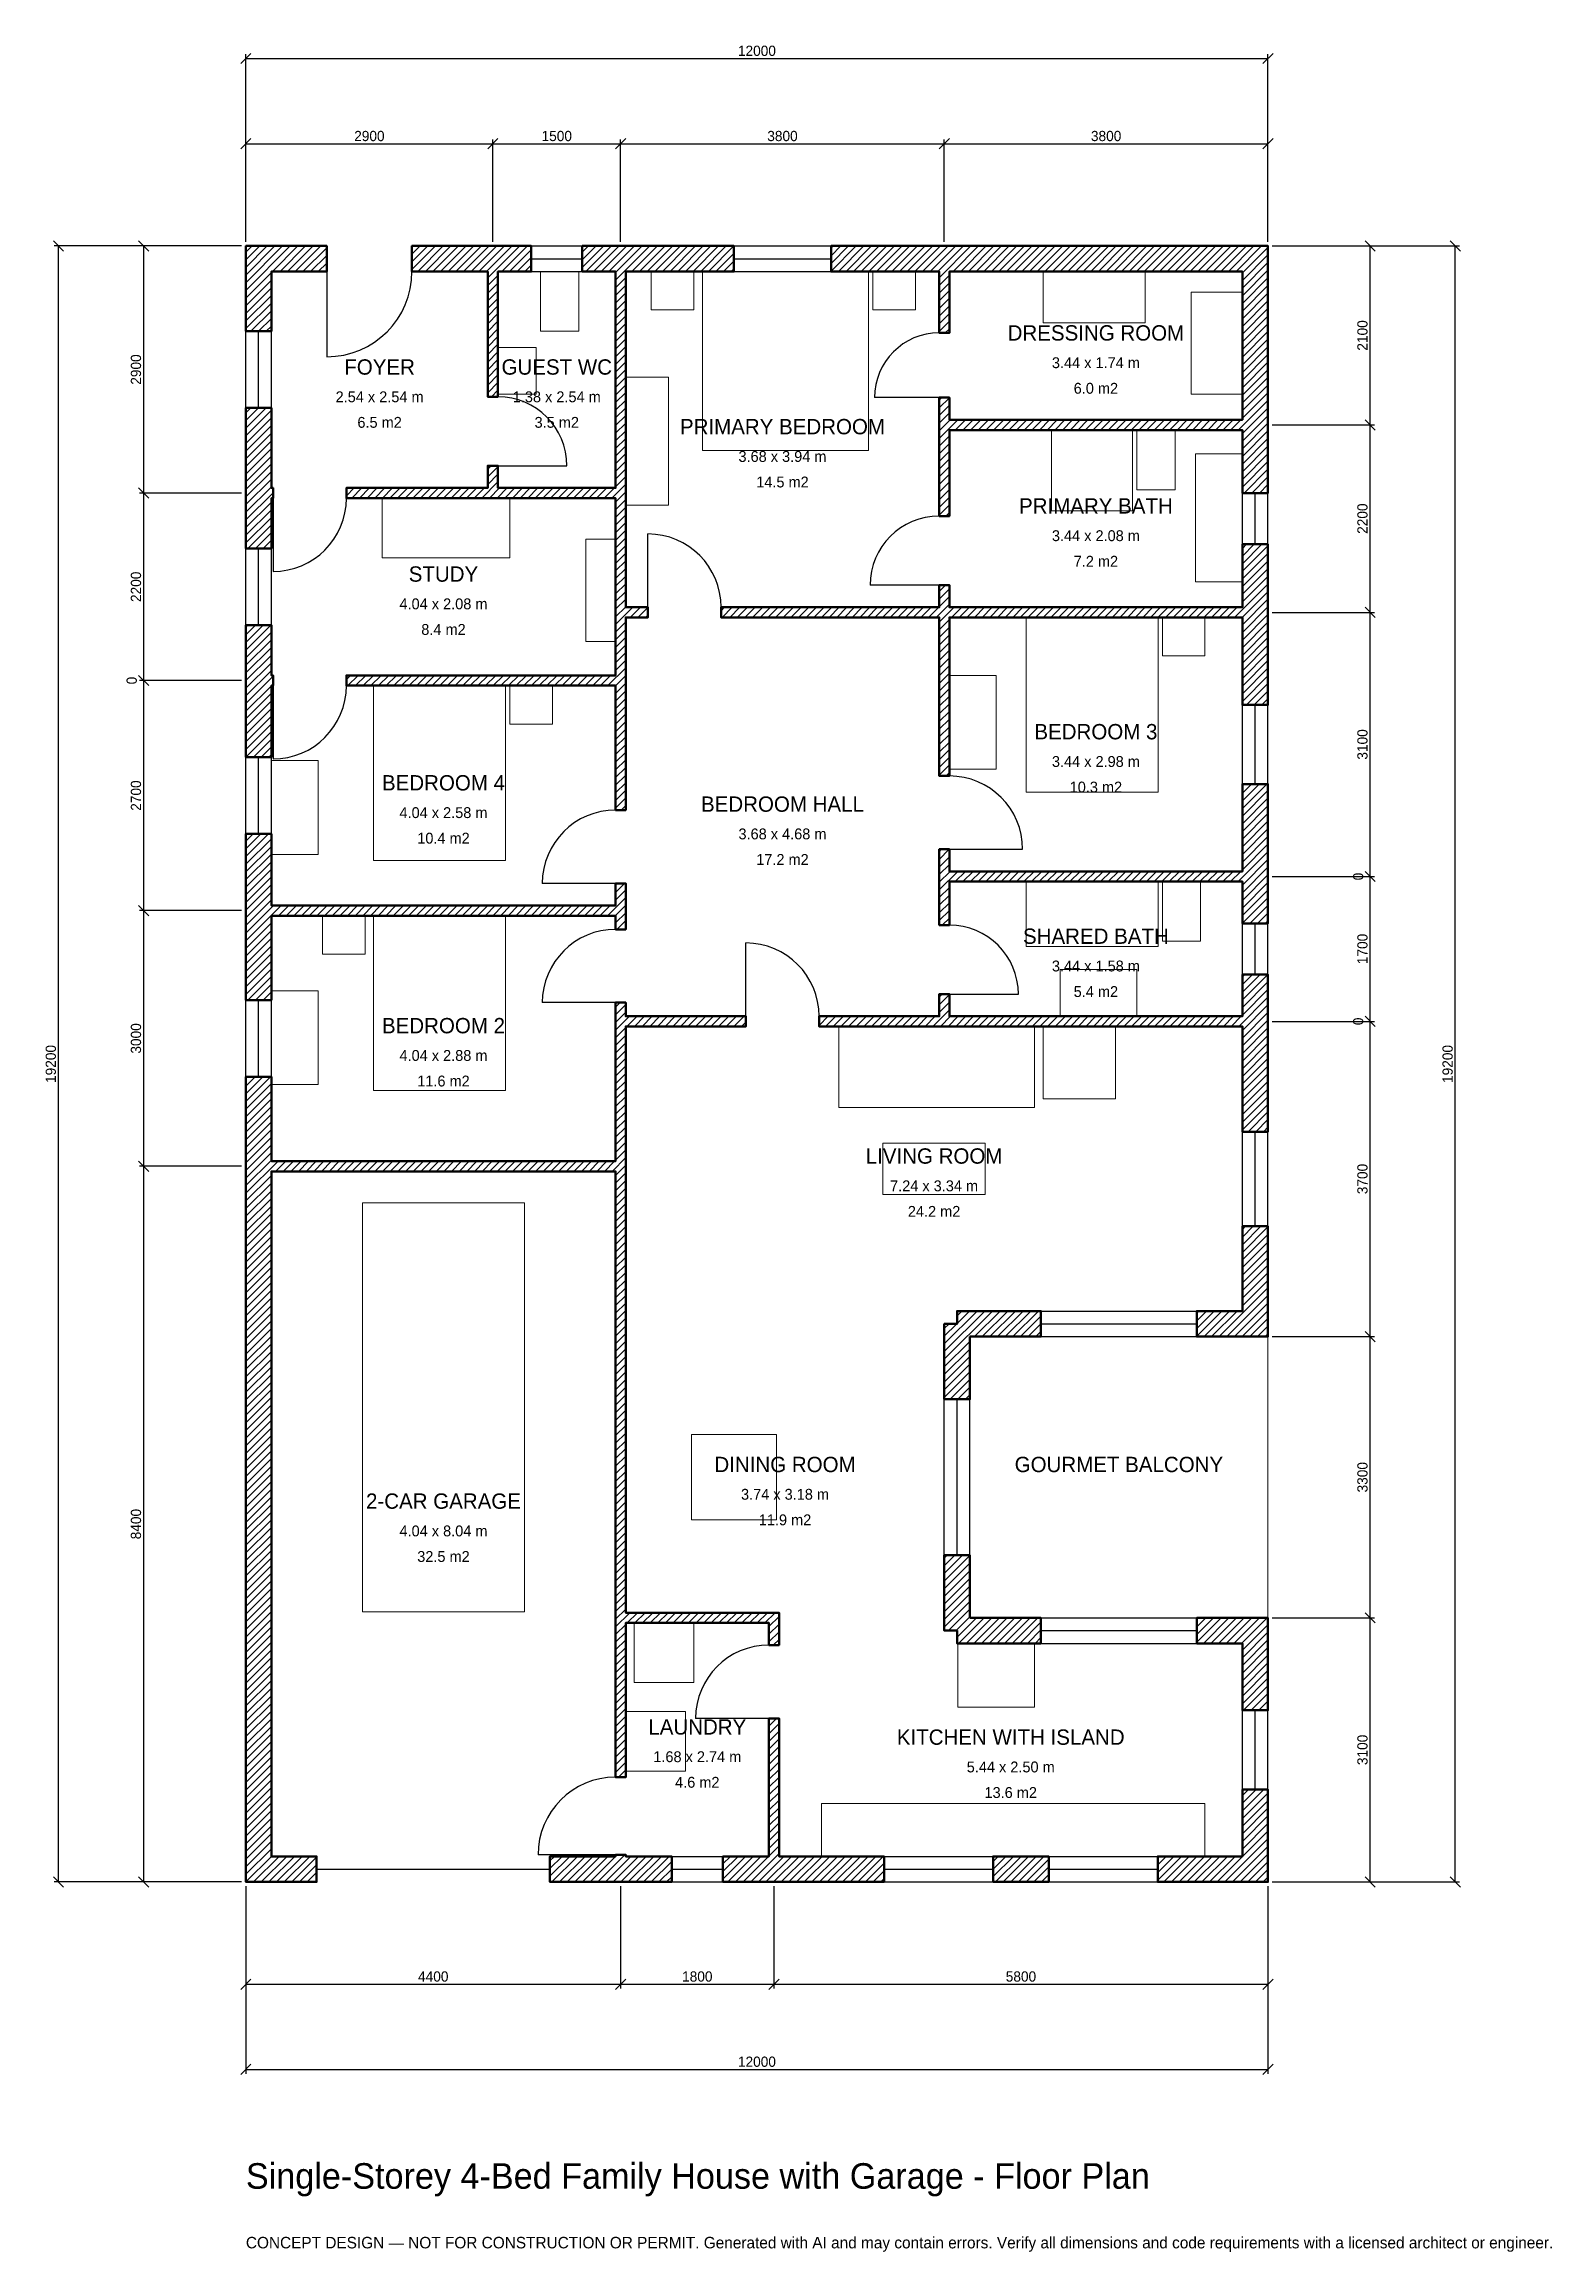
# Model space of a CAD drawing. Header units: millimetres. Extents: x -2369 to 15333, y -4341 to 21569.
import ezdxf
from ezdxf.enums import TextEntityAlignment as Align

# ---------------------------------------------------------------- set-up
doc = ezdxf.new("R2010")
doc.units = ezdxf.units.MM
doc.linetypes.add('DASHED', pattern=[1.524, 1.27, -0.254])
for name, color, linetype, lineweight in [('A-ANNO-DIMS', 1, 'Continuous', 13), ('A-ANNO-TEXT', 7, 'Continuous', 18), ('A-AREA-IDEN', 7, 'Continuous', 18), ('A-DOOR', 2, 'Continuous', 25), ('A-FLOR-FIXT', 9, 'Continuous', 13), ('A-FURN', 9, 'Continuous', 13), ('A-GLAZ', 4, 'Continuous', 25), ('A-SITE-PAVE', 8, 'Continuous', 13), ('A-WALL', 7, 'Continuous', 50), ('A-WALL-PATT', 8, 'Continuous', 13)]:
    doc.layers.add(name, color=color, linetype=linetype, lineweight=lineweight)
doc.dimstyles.new('PLAN', dxfattribs={"dimtxt": 120, "dimasz": 80, "dimexe": 50, "dimexo": 50, "dimgap": 30, "dimtad": 1, "dimdec": 0, "dimtsz": 60, "dimcen": 2.5, "dimclrd": 1, "dimclre": 1, "dimazin": 3, "dimtfac": 1, "dimtmove": 0, "dimatfit": 3})

msp = doc.modelspace()

# ---------------------------------------------------------------- hatches: boundary and pattern name
at = {"layer": 'A-WALL-PATT'}
h = msp.add_hatch(dxfattribs=at)
h.set_pattern_fill('ANSI31', color=8, scale=20)
h.paths.add_polyline_path([(-0.001, 0), (-0.001, 300), (0, 300), (0, 8250), (0, 8340), (-0.001, 8340), (-0.001, 8460), (0, 8460), (0, 8550), (0, 9450), (300, 9450), (300, 8550), (300, 8460), (4340, 8460), (4340, 10040), (4340, 10040), (4340, 10160), (4340, 10320), (4460, 10320), (4460, 10160), (5870, 10160), (5870, 10040), (4460, 10040), (4460, 10040), (4460, 8460), (4460, 8340), (4460, 6460), (4460, 6340), (4460, 3160), (6140, 3160), (6260, 3160), (6260, 3040), (6260, 2780), (6140, 2780), (6140, 3040), (4460, 3040), (4460, 1230), (4340, 1230), (4340, 3040), (4340, 3160), (4340, 6340), (4340, 6460), (4340, 8340), (300, 8340), (300, 8250), (300, 300), (830, 300), (830, 0), (300, 0), (300, -0.001), (0, -0.001), (0, 0), (-0.001, 0)])
h.paths.add_polyline_path([(0, 11250), (0, 11340), (-0.001, 11340), (-0.001, 11460), (0, 11460), (0, 11550), (0, 12300), (300, 12300), (300, 11550), (300, 11460), (4340, 11460), (4340, 11720), (4460, 11720), (4460, 11460), (4460, 11340), (4460, 11180), (4340, 11180), (4340, 11340), (300, 11340), (300, 11250), (300, 10350), (0, 10350), (0, 11250)])
h.paths.add_polyline_path([(0, 13950), (0, 14040), (-0.001, 14040), (-0.001, 14160), (0, 14160), (0, 14250), (0, 14750), (300, 14750), (300, 14250), (300, 14160), (320, 14160), (320, 14040), (300, 14040), (300, 13950), (300, 13200), (0, 13200), (0, 13950)])
h.paths.add_polyline_path([(0, 16150), (0, 16240), (-0.001, 16240), (-0.001, 16360), (0, 16360), (0, 16450), (0, 17300), (300, 17300), (300, 16450), (300, 16360), (320, 16360), (320, 16240), (300, 16240), (300, 16150), (300, 15650), (0, 15650), (0, 16150)])
h.paths.add_polyline_path([(0, 18900), (-0.001, 18900), (-0.001, 19200), (0, 19200), (0, 19200.001), (300, 19200.001), (300, 19200), (950, 19200), (950, 18900), (300, 18900), (300, 18200), (0, 18200), (0, 18900)])
h.paths.add_polyline_path([(2750, 19200), (2840, 19200), (2840, 19200.001), (2960, 19200.001), (2960, 19200), (3050, 19200), (3350, 19200), (3350, 18900), (3050, 18900), (2960, 18900), (2960, 17430), (2840, 17430), (2840, 18900), (2750, 18900), (1950, 18900), (1950, 19200), (2750, 19200)])
h.paths.add_polyline_path([(4250, 19200), (4340, 19200), (4340, 19200.001), (4460, 19200.001), (4460, 19200), (4550, 19200), (5730, 19200), (5730, 18900), (4550, 18900), (4460, 18900), (4460, 16360), (4460, 16240), (4460, 14960), (4720, 14960), (4720, 14840), (4460, 14840), (4460, 14160), (4460, 14040), (4460, 14040), (4460, 12580), (4340, 12580), (4340, 14040), (4340, 14040), (1180, 14040), (1180, 14160), (4340, 14160), (4340, 14840), (4340, 14840), (4340, 14960), (4340, 16240), (2960, 16240), (2840, 16240), (1180, 16240), (1180, 16360), (2840, 16360), (2840, 16620), (2960, 16620), (2960, 16360), (4340, 16360), (4340, 18900), (4250, 18900), (3950, 18900), (3950, 19200), (4250, 19200)])
h.paths.add_polyline_path([(8050, 19200), (8050, 19200), (8140, 19200), (8140, 19200.001), (8260, 19200.001), (8260, 19200), (11700, 19200), (11700, 19200.001), (12000, 19200.001), (12000, 19200), (12000.001, 19200), (12000.001, 18900), (12000, 18900), (12000, 17250), (12000, 17160), (12000.001, 17160), (12000.001, 17040), (12000, 17040), (12000, 16950), (12000, 16300), (11700, 16300), (11700, 16950), (11700, 17040), (8260, 17040), (8260, 16030), (8140, 16030), (8140, 17040), (8140, 17160), (8140, 17420), (8260, 17420), (8260, 17160), (11700, 17160), (11700, 17250), (11700, 18900), (8350, 18900), (8350, 18900), (8260, 18900), (8260, 18180), (8140, 18180), (8140, 18900), (6870, 18900), (6870, 19200), (8050, 19200)])
h.paths.add_polyline_path([(12000, 15050), (12000, 14960), (12000.001, 14960), (12000.001, 14840), (12000, 14840), (12000, 14750), (12000, 13815), (11700, 13815), (11700, 14750), (11700, 14840), (8260, 14840), (8260, 14840), (8260, 12980), (8140, 12980), (8140, 14840), (5580, 14840), (5580, 14960), (8140, 14960), (8140, 14960), (8140, 15220), (8260, 15220), (8260, 14960), (11700, 14960), (11700, 15050), (11700, 15700), (12000, 15700), (12000, 15050)])
h.paths.add_polyline_path([(12000, 11950), (12000, 11860), (12000.001, 11860), (12000.001, 11740), (12000, 11740), (12000, 11650), (12000, 11250), (11700, 11250), (11700, 11650), (11700, 11740), (8260, 11740), (8260, 11230), (8140, 11230), (8140, 11740), (8140, 11740), (8140, 11860), (8140, 12120), (8260, 12120), (8260, 11860), (11700, 11860), (11700, 11950), (11700, 12885), (12000, 12885), (12000, 11950)])
h.paths.add_polyline_path([(12000, 10250), (12000, 10160), (12000.001, 10160), (12000.001, 10040), (12000, 10040), (12000, 9950), (12000, 8805), (11700, 8805), (11700, 9950), (11700, 10040), (8260, 10040), (8260, 10040), (8140, 10040), (8140, 10040), (6730, 10040), (6730, 10160), (8140, 10160), (8140, 10420), (8260, 10420), (8260, 10160), (11700, 10160), (11700, 10250), (11700, 10650), (12000, 10650), (12000, 10250)])
h.paths.add_polyline_path([(12000, 6700), (12000.001, 6700), (12000.001, 6400), (12000, 6400), (12000, 6399.999), (11700, 6399.999), (11700, 6400), (11165, 6400), (11165, 6700), (11700, 6700), (11700, 7695), (12000, 7695), (12000, 6700)])
h.paths.add_polyline_path([(8500, 6400), (8500, 5665), (8200, 5665), (8200, 6550), (8350, 6550), (8350, 6700), (9335, 6700), (9335, 6400), (8500, 6400)])
h.paths.add_polyline_path([(8500, 3100), (9335, 3100), (9335, 2800), (8350, 2800), (8350, 2950), (8200, 2950), (8200, 3835), (8500, 3835), (8500, 3100)])
h.paths.add_polyline_path([(11700, 3100), (11700, 3100.001), (12000, 3100.001), (12000, 3100), (12000.001, 3100), (12000.001, 2800), (12000, 2800), (12000, 2015), (11700, 2015), (11700, 2800), (11165, 2800), (11165, 3100), (11700, 3100)])
h.paths.add_polyline_path([(12000, 300), (12000.001, 300), (12000.001, 0), (12000, 0), (12000, -0.001), (11700, -0.001), (11700, 0), (10706.667, 0), (10706.667, 300), (11700, 300), (11700, 1085), (12000, 1085), (12000, 300)])
h.paths.add_polyline_path([(8773.333, 0), (8773.333, 300), (9426.667, 300), (9426.667, 0), (8773.333, 0)])
h.paths.add_polyline_path([(6350, 0), (6260, 0), (6260, -0.001), (6140, -0.001), (6140, 0), (6050, 0), (5600, 0), (5600, 300), (6050, 300), (6140, 300), (6140, 1920), (6260, 1920), (6260, 300), (6350, 300), (7493.333, 300), (7493.333, 0), (6350, 0)])
h.paths.add_polyline_path([(4550, 0), (4460, 0), (4460, -0.001), (4340, -0.001), (4340, 0), (4250, 0), (3570, 0), (3570, 300), (4250, 300), (4340, 300), (4340, 320), (4460, 320), (4460, 300), (4550, 300), (5000, 300), (5000, 0), (4550, 0)])

# ---------------------------------------------------------------- linework, layer by layer
at = {"layer": 'A-DOOR'}
for p, q in [((950, 18900), (950, 17900)), ((8140, 17420), (7380, 17420)), ((2960, 16620), (3770, 16620)), ((320, 16240), (320, 15380)), ((4720, 14960), (4720, 15820)), ((8140, 15220), (7330, 15220)), ((320, 14040), (320, 13180)), ((8260, 12120), (9120, 12120)), ((4340, 11720), (3480, 11720)), ((5870, 10160), (5870, 11020)), ((8260, 10420), (9070, 10420)), ((4340, 10320), (3480, 10320)), ((6140, 1920), (5280, 1920)), ((4340, 320), (3430, 320))]:
    msp.add_line(p, q, dxfattribs=at)
at = {"layer": 'A-DOOR', "linetype": 'DASHED'}
msp.add_line((830, 150), (3570, 150), dxfattribs=at)
at = {"layer": 'A-DOOR'}
for centre, radius, start, end in [((950, 18900), 1000, 270, 360), ((8140, 17420), 760, 90, 180), ((2960, 16620), 810, 0, 90), ((320, 16240), 860, 270, 360), ((4720, 14960), 860, 0, 90), ((8140, 15220), 810, 90, 180), ((320, 14040), 860, 270, 360), ((8260, 12120), 860, 0, 90), ((4340, 11720), 860, 90, 180), ((4340, 10320), 860, 90, 180), ((8260, 10420), 810, 0, 90), ((5870, 10160), 860, 0, 90), ((6140, 1920), 860, 90, 180), ((4340, 320), 910, 90, 180)]:
    msp.add_arc(centre, radius, start, end, dxfattribs=at)
at = {"layer": 'A-FLOR-FIXT'}
for points in [[(3460, 18200), (3910, 18200), (3910, 18900), (3460, 18900)], [(2960, 17460), (3410, 17460), (3410, 18010), (2960, 18010)], [(9460, 16090), (10410, 16090), (10410, 17040), (9460, 17040)], [(10460, 16340), (10910, 16340), (10910, 17040), (10460, 17040)], [(11150, 15260), (11700, 15260), (11700, 16760), (11150, 16760)], [(9160, 10980), (10710, 10980), (10710, 11740), (9160, 11740)], [(10760, 11040), (11210, 11040), (11210, 11740), (10760, 11740)], [(9560, 10160), (10460, 10160), (10460, 10710), (9560, 10710)], [(6760, 300), (11260, 300), (11260, 920), (6760, 920)]]:
    msp.add_lwpolyline(points, close=True, dxfattribs=at)
at = {"layer": 'A-FURN'}
for points in [[(4760, 18450), (5260, 18450), (5260, 18900), (4760, 18900)], [(5360, 16800), (7310, 16800), (7310, 18900), (5360, 18900)], [(7360, 18450), (7860, 18450), (7860, 18900), (7360, 18900)], [(9360, 18300), (10560, 18300), (10560, 18900), (9360, 18900)], [(11100, 17460), (11700, 17460), (11700, 18660), (11100, 18660)], [(4460, 16160), (4960, 16160), (4960, 17660), (4460, 17660)], [(1600, 15540), (3100, 15540), (3100, 16240), (1600, 16240)], [(3990, 14560), (4340, 14560), (4340, 15760), (3990, 15760)], [(9160, 12790), (10710, 12790), (10710, 14840), (9160, 14840)], [(10760, 14390), (11260, 14390), (11260, 14840), (10760, 14840)], [(1500, 11990), (3050, 11990), (3050, 14040), (1500, 14040)], [(3100, 13590), (3600, 13590), (3600, 14040), (3100, 14040)], [(8260, 13060), (8810, 13060), (8810, 14160), (8260, 14160)], [(300, 12060), (850, 12060), (850, 13160), (300, 13160)], [(900, 10890), (1400, 10890), (1400, 11340), (900, 11340)], [(1500, 9290), (3050, 9290), (3050, 11340), (1500, 11340)], [(300, 9360), (850, 9360), (850, 10460), (300, 10460)], [(6960, 9090), (9260, 9090), (9260, 10040), (6960, 10040)], [(9360, 9190), (10210, 9190), (10210, 10040), (9360, 10040)], [(7480, 8070), (8680, 8070), (8680, 8670), (7480, 8670)], [(1370, 3170), (3270, 3170), (3270, 7970), (1370, 7970)], [(5230, 4250), (6230, 4250), (6230, 5250), (5230, 5250)], [(4560, 2340), (5260, 2340), (5260, 3040), (4560, 3040)], [(8360, 2050), (9260, 2050), (9260, 2800), (8360, 2800)], [(4460, 1300), (5160, 1300), (5160, 2000), (4460, 2000)]]:
    msp.add_lwpolyline(points, close=True, dxfattribs=at)
at = {"layer": 'A-GLAZ'}
for p, q in [((3350, 19200), (3950, 19200)), ((5730, 19200), (6870, 19200)), ((3350, 19050), (3950, 19050)), ((5730, 19050), (6870, 19050)), ((3350, 18900), (3950, 18900)), ((5730, 18900), (6870, 18900)), ((0, 17300), (0, 18200)), ((150, 17300), (150, 18200)), ((300, 17300), (300, 18200)), ((11700, 15700), (11700, 16300)), ((11850, 15700), (11850, 16300)), ((12000, 15700), (12000, 16300)), ((0, 14750), (0, 15650)), ((150, 14750), (150, 15650)), ((300, 14750), (300, 15650)), ((11700, 12885), (11700, 13815)), ((11850, 12885), (11850, 13815)), ((12000, 12885), (12000, 13815)), ((0, 12300), (0, 13200)), ((150, 12300), (150, 13200)), ((300, 12300), (300, 13200)), ((11700, 10650), (11700, 11250)), ((11850, 10650), (11850, 11250)), ((12000, 10650), (12000, 11250)), ((0, 9450), (0, 10350)), ((150, 9450), (150, 10350)), ((300, 9450), (300, 10350)), ((11700, 7695), (11700, 8805)), ((11850, 7695), (11850, 8805)), ((12000, 7695), (12000, 8805)), ((9335, 6700), (11165, 6700)), ((9335, 6550), (11165, 6550)), ((9335, 6400), (11165, 6400)), ((8200, 3835), (8200, 5665)), ((8350, 3835), (8350, 5665)), ((8500, 3835), (8500, 5665)), ((9335, 3100), (11165, 3100)), ((9335, 2950), (11165, 2950)), ((9335, 2800), (11165, 2800)), ((11700, 1085), (11700, 2015)), ((11850, 1085), (11850, 2015)), ((12000, 1085), (12000, 2015)), ((5000, 300), (5600, 300)), ((7493.333, 300), (8773.333, 300)), ((9426.667, 300), (10706.667, 300)), ((5000, 150), (5600, 150)), ((5000, 0), (5600, 0)), ((7493.333, 150), (8773.333, 150)), ((7493.333, 0), (8773.333, 0)), ((9426.667, 150), (10706.667, 150)), ((9426.667, 0), (10706.667, 0))]:
    msp.add_line(p, q, dxfattribs=at)
at = {"layer": 'A-SITE-PAVE', "linetype": 'DASHED'}
msp.add_lwpolyline([(8500, 3100), (12000, 3100), (12000, 6400), (8500, 6400)], close=True, dxfattribs=at)
at = {"layer": 'A-WALL'}
for points in [[(0, 18900), (-0.001, 18900), (-0.001, 19200), (0, 19200), (0, 19200.001), (300, 19200.001), (300, 19200), (950, 19200), (950, 18900), (300, 18900), (300, 18200), (0, 18200), (0, 18900)], [(4250, 19200), (4340, 19200), (4340, 19200.001), (4460, 19200.001), (4460, 19200), (4550, 19200), (5730, 19200), (5730, 18900), (4550, 18900), (4460, 18900), (4460, 16360), (4460, 16240), (4460, 14960), (4720, 14960), (4720, 14840), (4460, 14840), (4460, 14160), (4460, 14040), (4460, 14040), (4460, 12580), (4340, 12580), (4340, 14040), (4340, 14040), (1180, 14040), (1180, 14160), (4340, 14160), (4340, 14840), (4340, 14840), (4340, 14960), (4340, 16240), (2960, 16240), (2840, 16240), (1180, 16240), (1180, 16360), (2840, 16360), (2840, 16620), (2960, 16620), (2960, 16360), (4340, 16360), (4340, 18900), (4250, 18900), (3950, 18900), (3950, 19200), (4250, 19200)], [(2750, 19200), (2840, 19200), (2840, 19200.001), (2960, 19200.001), (2960, 19200), (3050, 19200), (3350, 19200), (3350, 18900), (3050, 18900), (2960, 18900), (2960, 17430), (2840, 17430), (2840, 18900), (2750, 18900), (1950, 18900), (1950, 19200), (2750, 19200)], [(8050, 19200), (8050, 19200), (8140, 19200), (8140, 19200.001), (8260, 19200.001), (8260, 19200), (11700, 19200), (11700, 19200.001), (12000, 19200.001), (12000, 19200), (12000.001, 19200), (12000.001, 18900), (12000, 18900), (12000, 17250), (12000, 17160), (12000.001, 17160), (12000.001, 17040), (12000, 17040), (12000, 16950), (12000, 16300), (11700, 16300), (11700, 16950), (11700, 17040), (8260, 17040), (8260, 16030), (8140, 16030), (8140, 17040), (8140, 17160), (8140, 17420), (8260, 17420), (8260, 17160), (11700, 17160), (11700, 17250), (11700, 18900), (8350, 18900), (8350, 18900), (8260, 18900), (8260, 18180), (8140, 18180), (8140, 18900), (6870, 18900), (6870, 19200), (8050, 19200)], [(0, 16150), (0, 16240), (-0.001, 16240), (-0.001, 16360), (0, 16360), (0, 16450), (0, 17300), (300, 17300), (300, 16450), (300, 16360), (320, 16360), (320, 16240), (300, 16240), (300, 16150), (300, 15650), (0, 15650), (0, 16150)], [(12000, 15050), (12000, 14960), (12000.001, 14960), (12000.001, 14840), (12000, 14840), (12000, 14750), (12000, 13815), (11700, 13815), (11700, 14750), (11700, 14840), (8260, 14840), (8260, 14840), (8260, 12980), (8140, 12980), (8140, 14840), (5580, 14840), (5580, 14960), (8140, 14960), (8140, 14960), (8140, 15220), (8260, 15220), (8260, 14960), (11700, 14960), (11700, 15050), (11700, 15700), (12000, 15700), (12000, 15050)], [(0, 13950), (0, 14040), (-0.001, 14040), (-0.001, 14160), (0, 14160), (0, 14250), (0, 14750), (300, 14750), (300, 14250), (300, 14160), (320, 14160), (320, 14040), (300, 14040), (300, 13950), (300, 13200), (0, 13200), (0, 13950)], [(12000, 11950), (12000, 11860), (12000.001, 11860), (12000.001, 11740), (12000, 11740), (12000, 11650), (12000, 11250), (11700, 11250), (11700, 11650), (11700, 11740), (8260, 11740), (8260, 11230), (8140, 11230), (8140, 11740), (8140, 11740), (8140, 11860), (8140, 12120), (8260, 12120), (8260, 11860), (11700, 11860), (11700, 11950), (11700, 12885), (12000, 12885), (12000, 11950)], [(0, 11250), (0, 11340), (-0.001, 11340), (-0.001, 11460), (0, 11460), (0, 11550), (0, 12300), (300, 12300), (300, 11550), (300, 11460), (4340, 11460), (4340, 11720), (4460, 11720), (4460, 11460), (4460, 11340), (4460, 11180), (4340, 11180), (4340, 11340), (300, 11340), (300, 11250), (300, 10350), (0, 10350), (0, 11250)], [(12000, 10250), (12000, 10160), (12000.001, 10160), (12000.001, 10040), (12000, 10040), (12000, 9950), (12000, 8805), (11700, 8805), (11700, 9950), (11700, 10040), (8260, 10040), (8260, 10040), (8140, 10040), (8140, 10040), (6730, 10040), (6730, 10160), (8140, 10160), (8140, 10420), (8260, 10420), (8260, 10160), (11700, 10160), (11700, 10250), (11700, 10650), (12000, 10650), (12000, 10250)], [(-0.001, 0), (-0.001, 300), (0, 300), (0, 8250), (0, 8340), (-0.001, 8340), (-0.001, 8460), (0, 8460), (0, 8550), (0, 9450), (300, 9450), (300, 8550), (300, 8460), (4340, 8460), (4340, 10040), (4340, 10040), (4340, 10160), (4340, 10320), (4460, 10320), (4460, 10160), (5870, 10160), (5870, 10040), (4460, 10040), (4460, 10040), (4460, 8460), (4460, 8340), (4460, 6460), (4460, 6340), (4460, 3160), (6140, 3160), (6260, 3160), (6260, 3040), (6260, 2780), (6140, 2780), (6140, 3040), (4460, 3040), (4460, 1230), (4340, 1230), (4340, 3040), (4340, 3160), (4340, 6340), (4340, 6460), (4340, 8340), (300, 8340), (300, 8250), (300, 300), (830, 300), (830, 0), (300, 0), (300, -0.001), (0, -0.001), (0, 0), (-0.001, 0)], [(12000, 6700), (12000.001, 6700), (12000.001, 6400), (12000, 6400), (12000, 6399.999), (11700, 6399.999), (11700, 6400), (11165, 6400), (11165, 6700), (11700, 6700), (11700, 7695), (12000, 7695), (12000, 6700)], [(8500, 6400), (8500, 5665), (8200, 5665), (8200, 6550), (8350, 6550), (8350, 6700), (9335, 6700), (9335, 6400), (8500, 6400)], [(8500, 3100), (9335, 3100), (9335, 2800), (8350, 2800), (8350, 2950), (8200, 2950), (8200, 3835), (8500, 3835), (8500, 3100)], [(11700, 3100), (11700, 3100.001), (12000, 3100.001), (12000, 3100), (12000.001, 3100), (12000.001, 2800), (12000, 2800), (12000, 2015), (11700, 2015), (11700, 2800), (11165, 2800), (11165, 3100), (11700, 3100)], [(6350, 0), (6260, 0), (6260, -0.001), (6140, -0.001), (6140, 0), (6050, 0), (5600, 0), (5600, 300), (6050, 300), (6140, 300), (6140, 1920), (6260, 1920), (6260, 300), (6350, 300), (7493.333, 300), (7493.333, 0), (6350, 0)], [(12000, 300), (12000.001, 300), (12000.001, 0), (12000, 0), (12000, -0.001), (11700, -0.001), (11700, 0), (10706.667, 0), (10706.667, 300), (11700, 300), (11700, 1085), (12000, 1085), (12000, 300)], [(4550, 0), (4460, 0), (4460, -0.001), (4340, -0.001), (4340, 0), (4250, 0), (3570, 0), (3570, 300), (4250, 300), (4340, 300), (4340, 320), (4460, 320), (4460, 300), (4550, 300), (5000, 300), (5000, 0), (4550, 0)], [(8773.333, 0), (8773.333, 300), (9426.667, 300), (9426.667, 0), (8773.333, 0)]]:
    msp.add_lwpolyline(points, close=True, dxfattribs=at)

# ---------------------------------------------------------------- texts
at = {"layer": 'A-ANNO-TEXT'}
for s, height, p in [('Single-Storey 4-Bed Family House with Garage - Floor Plan', 300, (0, -3600)), ('CONCEPT DESIGN — NOT FOR CONSTRUCTION OR PERMIT. Generated with AI and may contain errors. Verify all dimensions and code requirements with a licensed architect or engineer.', 135, (0, -4300))]:
    msp.add_text(s, height=height, dxfattribs=at).set_placement(p)
at = {"layer": 'A-AREA-IDEN'}
for s, height, p in [('DRESSING ROOM', 180, (9980, 18180)), ('3.44 x 1.74 m', 127.5, (9980, 17830)), ('FOYER', 180, (1570, 17780)), ('GUEST WC', 180, (3650, 17780)), ('2.54 x 2.54 m', 127.5, (1570, 17430)), ('1.38 x 2.54 m', 127.5, (3650, 17430)), ('6.0 m2', 127.5, (9980, 17530)), ('6.5 m2', 127.5, (1570, 17130)), ('3.5 m2', 127.5, (3650, 17130)), ('PRIMARY BEDROOM', 180, (6300, 17080)), ('3.68 x 3.94 m', 127.5, (6300, 16730)), ('14.5 m2', 127.5, (6300, 16430)), ('PRIMARY BATH', 180, (9980, 16150)), ('3.44 x 2.08 m', 127.5, (9980, 15800)), ('7.2 m2', 127.5, (9980, 15500)), ('STUDY', 180, (2320, 15350)), ('4.04 x 2.08 m', 127.5, (2320, 15000)), ('8.4 m2', 127.5, (2320, 14700)), ('BEDROOM 3', 180, (9980, 13500)), ('3.44 x 2.98 m', 127.5, (9980, 13150)), ('BEDROOM 4', 180, (2320, 12900)), ('BEDROOM HALL', 180, (6300, 12650)), ('10.3 m2', 127.5, (9980, 12850)), ('4.04 x 2.58 m', 127.5, (2320, 12550)), ('10.4 m2', 127.5, (2320, 12250)), ('3.68 x 4.68 m', 127.5, (6300, 12300)), ('17.2 m2', 127.5, (6300, 12000)), ('SHARED BATH', 180, (9980, 11100)), ('3.44 x 1.58 m', 127.5, (9980, 10750)), ('5.4 m2', 127.5, (9980, 10450)), ('BEDROOM 2', 180, (2320, 10050)), ('4.04 x 2.88 m', 127.5, (2320, 9700)), ('11.6 m2', 127.5, (2320, 9400)), ('LIVING ROOM', 180, (8080, 8520)), ('7.24 x 3.34 m', 127.5, (8080, 8170)), ('24.2 m2', 127.5, (8080, 7870)), ('DINING ROOM', 180, (6330, 4900)), ('GOURMET BALCONY', 180, (10250, 4900)), ('2-CAR GARAGE', 180, (2320, 4470)), ('3.74 x 3.18 m', 127.5, (6330, 4550)), ('4.04 x 8.04 m', 127.5, (2320, 4120)), ('11.9 m2', 127.5, (6330, 4250)), ('32.5 m2', 127.5, (2320, 3820)), ('LAUNDRY', 180, (5300, 1820)), ('KITCHEN WITH ISLAND', 180, (8980, 1700)), ('1.68 x 2.74 m', 127.5, (5300, 1470)), ('5.44 x 2.50 m', 127.5, (8980, 1350)), ('4.6 m2', 127.5, (5300, 1170)), ('13.6 m2', 127.5, (8980, 1050))]:
    msp.add_text(s, height=height, dxfattribs=at).set_placement(p, align=Align.MIDDLE_CENTER)

# ---------------------------------------------------------------- dimensions: what is measured, and where the dimension line sits
at = {"layer": 'A-ANNO-DIMS'}
for base, p1, p2, text in [((0, 21400), (0, 19200), (12000, 19200), '12000'), ((0, 20400), (0, 19200), (2900, 19200), '2900'), ((2900, 20400), (2900, 19200), (4400, 19200), '1500'), ((4400, 20400), (4400, 19200), (8200, 19200), '3800'), ((8200, 20400), (8200, 19200), (12000, 19200), '3800'), ((0, -1200), (0, 0), (4400, 0), '4400'), ((0, -2200), (0, 0), (12000, 0), '12000'), ((4400, -1200), (4400, 0), (6200, 0), '1800'), ((6200, -1200), (6200, 0), (12000, 0), '5800')]:
    msp.add_linear_dim(base=base, p1=p1, p2=p2, text=text, dimstyle='PLAN', dxfattribs=at).render()
for base, p1, p2, text in [((-2200, 0), (0, 0), (0, 19200), '19200'), ((-1200, 16300), (0, 16300), (0, 19200), '2900'), ((13200, 17100), (12000, 17100), (12000, 19200), '2100'), ((14200, 0), (12000, 0), (12000, 19200), '19200'), ((13200, 14900), (12000, 14900), (12000, 17100), '2200'), ((-1200, 14100), (0, 14100), (0, 16300), '2200'), ((13200, 11800), (12000, 11800), (12000, 14900), '3100'), ((-1200, 14100), (0, 14100), (0, 14100), '0'), ((-1200, 11400), (0, 11400), (0, 14100), '2700'), ((13200, 10100), (12000, 10100), (12000, 11800), '1700'), ((13200, 11800), (12000, 11800), (12000, 11800), '0'), ((-1200, 8400), (0, 8400), (0, 11400), '3000'), ((13200, 6400), (12000, 6400), (12000, 10100), '3700'), ((13200, 10100), (12000, 10100), (12000, 10100), '0'), ((-1200, 0), (0, 0), (0, 8400), '8400'), ((13200, 3100), (12000, 3100), (12000, 6400), '3300'), ((13200, 0), (12000, 0), (12000, 3100), '3100')]:
    msp.add_linear_dim(base=base, p1=p1, p2=p2, angle=90, text=text, dimstyle='PLAN', dxfattribs=at).render()

doc.saveas('drawing.dxf')
